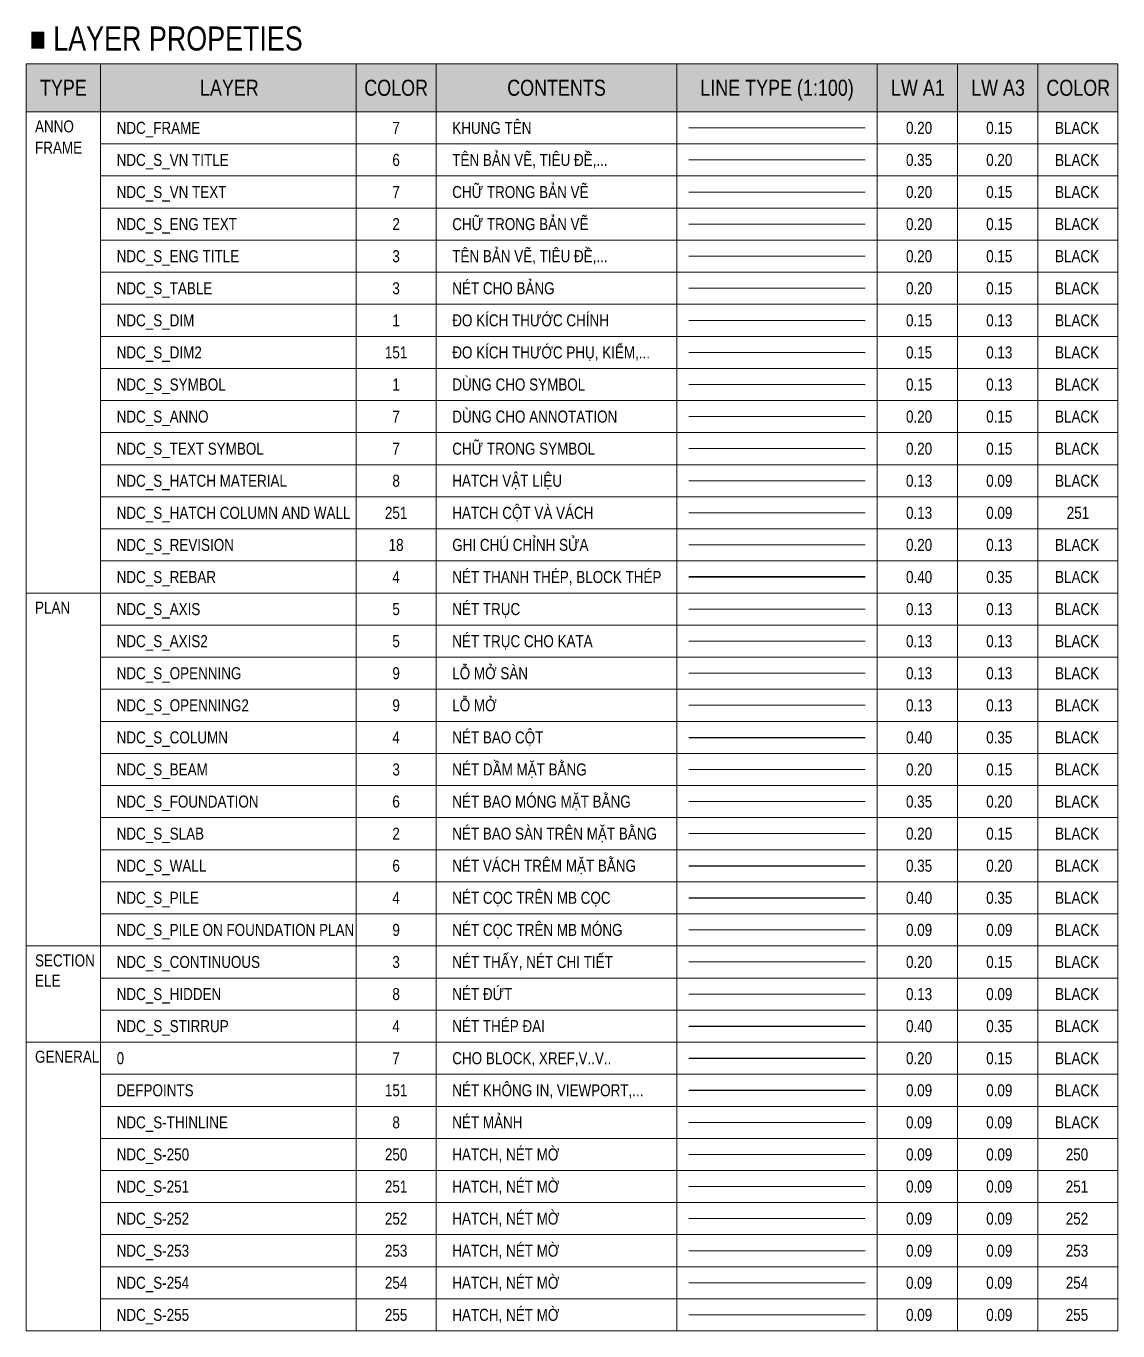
# Model space of a CAD drawing. Header units: millimetres. Extents: x -2123450 to -961021, y -260876 to 649159.
# Drawn here: x -1188714 to -1166024, y 613797 to 640912 of the extents above; entities that cross this region are included whole.
import ezdxf
from ezdxf.enums import TextEntityAlignment as Align

# ---------------------------------------------------------------- set-up
doc = ezdxf.new("R2010")
doc.units = ezdxf.units.MM
doc.header["$LTSCALE"] = 1000
doc.header["$MEASUREMENT"] = 0
for name, pattern in [('CENTER', [2, 1.25, -0.25, 0.25, -0.25]), ('CENTER2', [1.125, 0.75, -0.125, 0.125, -0.125]), ('DASHED', [19.05, 12.7, -6.35]), ('DASHED2', [9.525, 6.35, -3.175]), ('HIDDEN2', [4.7625, 3.175, -1.5875])]:
    doc.linetypes.add(name, pattern=pattern)
doc.layers.get('0').update_dxf_attribs({"linetype": 'CONTINUOUS'})
doc.layers.get('DEFPOINTS').update_dxf_attribs({"linetype": 'CONTINUOUS'})
for name, color, linetype, lineweight in [('NDC_FRAME', 7, 'CONTINUOUS', 15), ('NDC_S_250', 250, 'CONTINUOUS', 9), ('NDC_S_251', 251, 'CONTINUOUS', 9), ('NDC_S_252', 252, 'CONTINUOUS', 9), ('NDC_S_253', 253, 'CONTINUOUS', 9), ('NDC_S_254', 254, 'CONTINUOUS', 9), ('NDC_S_255', 255, 'CONTINUOUS', 9), ('NDC_S_ANNO', 7, 'CONTINUOUS', 15), ('NDC_S_AXIS', 5, 'CENTER2', 15), ('NDC_S_AXIS2', 5, 'CENTER', 9), ('NDC_S_BEAM', 3, 'HIDDEN2', 15), ('NDC_S_CONTINUOUS', 3, 'CONTINUOUS', 20), ('NDC_S_DIM', 1, 'CONTINUOUS', 9), ('NDC_S_DIM2', 151, 'CONTINUOUS', 13), ('NDC_S_ENG TEXT', 2, 'CONTINUOUS', 9), ('NDC_S_ENG TITLE', 3, 'CONTINUOUS', 15), ('NDC_S_FOUNDATION', 6, 'CONTINUOUS', 20), ('NDC_S_HATCH COLUMN AND WALL', 251, 'CONTINUOUS', 13), ('NDC_S_HATCH MATERIAL', 8, 'CONTINUOUS', 13), ('NDC_S_HIDDEN', 9, 'HIDDEN2', 20), ('NDC_S_LEADER', 1, 'CONTINUOUS', 9), ('NDC_S_OPENING', 9, 'DASHED2', 9), ('NDC_S_OPENING2', 9, 'DASHED', 9), ('NDC_S_PILE', 4, 'CONTINUOUS', 30), ('NDC_S_PILE ON FOUNDATION PLAN', 9, 'DASHED', 9), ('NDC_S_REBAR', 4, 'CONTINUOUS', 35), ('NDC_S_SLAB', 2, 'CONTINUOUS', 15), ('NDC_S_STIRRUP', 2, 'CONTINUOUS', 25), ('NDC_S_TEXT SYMBOL', 7, 'CONTINUOUS', 15), ('NDC_S_THIN LINE', 8, 'CONTINUOUS', 9), ('NDC_S_VN TEXT', 7, 'CONTINUOUS', 9), ('NDC_S_VN TITLE', 6, 'CONTINUOUS', 9), ('NDC_S_WALL', 6, 'CONTINUOUS', 25), ('NDC_Table', 3, 'CONTINUOUS', 15)]:
    doc.layers.add(name, color=color, linetype=linetype, lineweight=lineweight)
doc.layers.add('NDC_S-COLUMN', color=3, linetype='CONTINUOUS')
doc.layers.add('NDC_S_REVISION', color=18, linetype='CONTINUOUS', lineweight=13, plot=False)
doc.styles.add('NDC_VIE TXT', font='arial.ttf', dxfattribs={"width": 0.8})

msp = doc.modelspace()

# ---------------------------------------------------------------- hatches: boundary and pattern name
at = {"layer": 'NDC_S_253'}
h = msp.add_hatch(color=256, dxfattribs=at)
h.dxf.hatch_style = 1
h.paths.add_polyline_path([(-1188714.11, 640130.5), (-1166024.37, 640130.5), (-1166024.37, 639130.5), (-1188714.11, 639130.5)])

# ---------------------------------------------------------------- linework, layer by layer
msp.add_line((-1174941.04, 619463.83), (-1171274.37, 619463.83))
at = {"layer": 'DEFPOINTS'}
msp.add_line((-1174941.04, 618797.16), (-1171274.37, 618797.16), dxfattribs=at)
at = {"layer": 'NDC_FRAME'}
for p, q in [((-1188714.11, 613797.16), (-1188714.11, 640130.5)), ((-1188714.11, 640130.5), (-1166024.37, 640130.5)), ((-1187165.71, 613797.16), (-1187165.71, 640130.5)), ((-1181857.7, 613797.16), (-1181857.7, 640130.5)), ((-1180191.04, 613797.16), (-1180191.04, 640130.5)), ((-1175191.04, 613797.16), (-1175191.04, 640130.5)), ((-1171024.37, 613797.16), (-1171024.37, 640130.5)), ((-1171024.37, 613797.16), (-1171024.37, 640130.5)), ((-1169357.7, 613797.16), (-1169357.7, 640130.5)), ((-1167691.04, 613797.16), (-1167691.04, 640130.5)), ((-1166024.37, 613797.16), (-1166024.37, 640130.5)), ((-1174941.04, 638797.16), (-1171274.37, 638797.16)), ((-1187165.71, 634463.83), (-1166024.37, 634463.83)), ((-1187165.71, 633797.16), (-1166024.37, 633797.16)), ((-1187165.71, 633130.5), (-1166024.37, 633130.5)), ((-1187165.71, 632463.83), (-1166024.37, 632463.83)), ((-1187165.71, 631797.16), (-1166024.37, 631797.16)), ((-1187165.71, 631130.5), (-1166024.37, 631130.5)), ((-1187165.71, 630463.83), (-1166024.37, 630463.83)), ((-1187165.71, 629797.16), (-1166024.37, 629797.16)), ((-1188714.11, 629130.5), (-1166024.37, 629130.5)), ((-1187165.71, 628463.83), (-1166024.37, 628463.83)), ((-1187165.71, 627797.16), (-1166024.37, 627797.16)), ((-1187165.71, 627797.16), (-1166024.37, 627797.16)), ((-1187165.71, 627130.5), (-1166024.37, 627130.5)), ((-1187165.71, 626463.83), (-1166024.37, 626463.83)), ((-1187165.71, 625797.16), (-1166024.37, 625797.16)), ((-1187165.71, 625130.5), (-1166024.37, 625130.5)), ((-1187165.71, 624463.83), (-1166024.37, 624463.83)), ((-1187165.71, 623797.16), (-1166024.37, 623797.16)), ((-1187165.71, 623130.5), (-1166024.37, 623130.5)), ((-1187165.71, 622463.83), (-1166024.37, 622463.83)), ((-1188714.11, 621797.16), (-1166024.37, 621797.16)), ((-1187165.71, 621130.5), (-1166024.37, 621130.5)), ((-1187165.71, 620463.83), (-1166024.37, 620463.83)), ((-1188714.11, 619797.16), (-1166024.37, 619797.16)), ((-1187165.71, 619130.5), (-1166024.37, 619130.5)), ((-1187165.71, 618463.83), (-1166024.37, 618463.83)), ((-1187165.71, 617797.16), (-1166024.37, 617797.16)), ((-1187165.71, 617130.5), (-1166024.37, 617130.5)), ((-1187165.71, 616463.83), (-1166024.37, 616463.83)), ((-1187165.71, 615797.16), (-1166024.37, 615797.16)), ((-1187165.71, 615130.5), (-1166024.37, 615130.5)), ((-1187165.71, 614463.83), (-1166024.37, 614463.83)), ((-1188714.11, 613797.16), (-1166024.37, 613797.16))]:
    msp.add_line(p, q, dxfattribs=at)
for points in [[(-1188714.11, 639130.5), (-1166024.37, 639130.5)], [(-1187165.71, 638463.83), (-1166024.37, 638463.83)], [(-1187165.71, 637797.16), (-1166024.37, 637797.16)], [(-1187165.71, 637130.5), (-1166024.37, 637130.5)], [(-1187165.71, 636463.83), (-1166024.37, 636463.83)], [(-1187165.71, 635797.16), (-1166024.37, 635797.16)], [(-1187165.71, 635130.5), (-1166024.37, 635130.5)]]:
    msp.add_lwpolyline(points, dxfattribs=at)
at = {"layer": 'NDC_S-COLUMN'}
msp.add_line((-1174941.04, 626130.5), (-1171274.37, 626130.5), dxfattribs=at)
at = {"layer": 'NDC_S_250'}
msp.add_line((-1174941.04, 617463.83), (-1171274.37, 617463.83), dxfattribs=at)
at = {"layer": 'NDC_S_251'}
msp.add_line((-1174941.04, 616797.16), (-1171274.37, 616797.16), dxfattribs=at)
at = {"layer": 'NDC_S_252'}
msp.add_line((-1174941.04, 616130.5), (-1171274.37, 616130.5), dxfattribs=at)
at = {"layer": 'NDC_S_253'}
msp.add_line((-1174941.04, 615463.83), (-1171274.37, 615463.83), dxfattribs=at)
msp.add_lwpolyline([(-1188714.11, 640130.5), (-1166024.37, 640130.5), (-1166024.37, 639130.5), (-1188714.11, 639130.5)], close=True, dxfattribs=at)
at = {"layer": 'NDC_S_254'}
msp.add_line((-1174941.04, 614797.16), (-1171274.37, 614797.16), dxfattribs=at)
at = {"layer": 'NDC_S_255'}
msp.add_line((-1174941.04, 614130.5), (-1171274.37, 614130.5), dxfattribs=at)
at = {"layer": 'NDC_S_ANNO'}
msp.add_line((-1174941.04, 632797.16), (-1171274.37, 632797.16), dxfattribs=at)
at = {"layer": 'NDC_S_AXIS', "ltscale": 1000}
msp.add_line((-1174941.04, 628797.16), (-1171274.37, 628797.16), dxfattribs=at)
at = {"layer": 'NDC_S_AXIS2', "ltscale": 37.5}
msp.add_line((-1174941.04, 628130.5), (-1171274.37, 628130.5), dxfattribs=at)
at = {"layer": 'NDC_S_BEAM', "ltscale": 100}
msp.add_line((-1174941.04, 625463.83), (-1171274.37, 625463.83), dxfattribs=at)
at = {"layer": 'NDC_S_CONTINUOUS'}
msp.add_line((-1174941.04, 621463.83), (-1171274.37, 621463.83), dxfattribs=at)
at = {"layer": 'NDC_S_DIM'}
msp.add_line((-1174941.04, 634797.16), (-1171274.37, 634797.16), dxfattribs=at)
at = {"layer": 'NDC_S_DIM2'}
msp.add_line((-1174941.04, 634130.5), (-1171274.37, 634130.5), dxfattribs=at)
at = {"layer": 'NDC_S_ENG TEXT'}
msp.add_line((-1174941.04, 636797.16), (-1171274.37, 636797.16), dxfattribs=at)
at = {"layer": 'NDC_S_ENG TITLE'}
msp.add_line((-1174941.04, 636130.5), (-1171274.37, 636130.5), dxfattribs=at)
at = {"layer": 'NDC_S_FOUNDATION'}
msp.add_line((-1174941.04, 624797.16), (-1171274.37, 624797.16), dxfattribs=at)
at = {"layer": 'NDC_S_HATCH COLUMN AND WALL'}
msp.add_line((-1174941.04, 630797.16), (-1171274.37, 630797.16), dxfattribs=at)
at = {"layer": 'NDC_S_HATCH MATERIAL'}
msp.add_line((-1174941.04, 631463.83), (-1171274.37, 631463.83), dxfattribs=at)
at = {"layer": 'NDC_S_HIDDEN', "ltscale": 100}
msp.add_line((-1174941.04, 620797.16), (-1171274.37, 620797.16), dxfattribs=at)
at = {"layer": 'NDC_S_LEADER'}
msp.add_line((-1174941.04, 633463.83), (-1171274.37, 633463.83), dxfattribs=at)
at = {"layer": 'NDC_S_OPENING', "ltscale": 100}
msp.add_line((-1174941.04, 627463.83), (-1171274.37, 627463.83), dxfattribs=at)
at = {"layer": 'NDC_S_OPENING2', "ltscale": 10}
msp.add_line((-1174941.04, 626797.16), (-1171274.37, 626797.16), dxfattribs=at)
at = {"layer": 'NDC_S_PILE'}
msp.add_line((-1174941.04, 622797.16), (-1171274.37, 622797.16), dxfattribs=at)
at = {"layer": 'NDC_S_PILE ON FOUNDATION PLAN', "ltscale": 10}
msp.add_line((-1174941.04, 622130.5), (-1171274.37, 622130.5), dxfattribs=at)
at = {"layer": 'NDC_S_REBAR'}
msp.add_line((-1174941.04, 629463.83), (-1171274.37, 629463.83), dxfattribs=at)
at = {"layer": 'NDC_S_REVISION'}
msp.add_line((-1174941.04, 630130.5), (-1171274.37, 630130.5), dxfattribs=at)
at = {"layer": 'NDC_S_SLAB'}
msp.add_line((-1174941.04, 624130.5), (-1171274.37, 624130.5), dxfattribs=at)
at = {"layer": 'NDC_S_STIRRUP'}
msp.add_line((-1174941.04, 620130.5), (-1171274.37, 620130.5), dxfattribs=at)
at = {"layer": 'NDC_S_TEXT SYMBOL'}
msp.add_line((-1174941.04, 632130.5), (-1171274.37, 632130.5), dxfattribs=at)
at = {"layer": 'NDC_S_THIN LINE'}
msp.add_line((-1174941.04, 618130.5), (-1171274.37, 618130.5), dxfattribs=at)
at = {"layer": 'NDC_S_VN TEXT'}
msp.add_line((-1174941.04, 637463.83), (-1171274.37, 637463.83), dxfattribs=at)
at = {"layer": 'NDC_S_VN TITLE'}
msp.add_line((-1174941.04, 638130.5), (-1171274.37, 638130.5), dxfattribs=at)
at = {"layer": 'NDC_S_WALL'}
msp.add_line((-1174941.04, 623463.83), (-1171274.37, 623463.83), dxfattribs=at)
at = {"layer": 'NDC_Table'}
msp.add_line((-1174941.04, 635463.83), (-1171274.37, 635463.83), dxfattribs=at)

# ---------------------------------------------------------------- texts
at = {"style": 'NDC_VIE TXT', "width": 0.8}
msp.add_text('7', height=250, dxfattribs=at).set_placement((-1181024.37, 619463.83), align=Align.MIDDLE_CENTER)
at = {"layer": 'DEFPOINTS', "style": 'NDC_VIE TXT', "width": 0.8}
msp.add_text('151', height=250, dxfattribs=at).set_placement((-1181024.37, 618797.16), align=Align.MIDDLE_CENTER)
at = {"layer": 'NDC_FRAME', "style": 'NDC_VIE TXT', "width": 0.8}
msp.add_text('7', height=250, dxfattribs=at).set_placement((-1181024.37, 638797.16), align=Align.MIDDLE_CENTER)
at = {"layer": 'NDC_S-COLUMN', "style": 'NDC_VIE TXT', "width": 0.8}
msp.add_text('4', height=250, dxfattribs=at).set_placement((-1181024.37, 626130.5), align=Align.MIDDLE_CENTER)
at = {"layer": 'NDC_S_250', "style": 'NDC_VIE TXT', "width": 0.8}
msp.add_text('250', height=250, dxfattribs=at).set_placement((-1181024.37, 617463.83), align=Align.MIDDLE_CENTER)
at = {"layer": 'NDC_S_251', "style": 'NDC_VIE TXT', "width": 0.8}
msp.add_text('251', height=250, dxfattribs=at).set_placement((-1181024.37, 616797.16), align=Align.MIDDLE_CENTER)
at = {"layer": 'NDC_S_252', "style": 'NDC_VIE TXT', "width": 0.8}
msp.add_text('252', height=250, dxfattribs=at).set_placement((-1181024.37, 616130.5), align=Align.MIDDLE_CENTER)
at = {"layer": 'NDC_S_253', "style": 'NDC_VIE TXT', "width": 0.8}
msp.add_text('253', height=250, dxfattribs=at).set_placement((-1181024.37, 615463.83), align=Align.MIDDLE_CENTER)
at = {"layer": 'NDC_S_254', "style": 'NDC_VIE TXT', "width": 0.8}
msp.add_text('254', height=250, dxfattribs=at).set_placement((-1181024.37, 614797.16), align=Align.MIDDLE_CENTER)
at = {"layer": 'NDC_S_255', "style": 'NDC_VIE TXT', "width": 0.8}
msp.add_text('255', height=250, dxfattribs=at).set_placement((-1181024.37, 614130.5), align=Align.MIDDLE_CENTER)
at = {"layer": 'NDC_S_ANNO', "style": 'NDC_VIE TXT', "width": 0.8}
msp.add_text('7', height=250, dxfattribs=at).set_placement((-1181024.37, 632797.16), align=Align.MIDDLE_CENTER)
at = {"layer": 'NDC_S_AXIS', "style": 'NDC_VIE TXT', "width": 0.8}
msp.add_text('5', height=250, dxfattribs=at).set_placement((-1181024.37, 628797.16), align=Align.MIDDLE_CENTER)
at = {"layer": 'NDC_S_AXIS2', "style": 'NDC_VIE TXT', "width": 0.8}
msp.add_text('5', height=250, dxfattribs=at).set_placement((-1181024.37, 628130.5), align=Align.MIDDLE_CENTER)
at = {"layer": 'NDC_S_BEAM', "style": 'NDC_VIE TXT', "width": 0.8}
msp.add_text('3', height=250, dxfattribs=at).set_placement((-1181024.37, 625463.83), align=Align.MIDDLE_CENTER)
at = {"layer": 'NDC_S_CONTINUOUS', "style": 'NDC_VIE TXT', "width": 0.8}
msp.add_text('3', height=250, dxfattribs=at).set_placement((-1181024.37, 621463.83), align=Align.MIDDLE_CENTER)
at = {"layer": 'NDC_S_DIM', "style": 'NDC_VIE TXT', "width": 0.8}
msp.add_text('1', height=250, dxfattribs=at).set_placement((-1181024.37, 634797.16), align=Align.MIDDLE_CENTER)
at = {"layer": 'NDC_S_DIM2', "style": 'NDC_VIE TXT', "width": 0.8}
msp.add_text('151', height=250, dxfattribs=at).set_placement((-1181024.37, 634130.5), align=Align.MIDDLE_CENTER)
at = {"layer": 'NDC_S_ENG TEXT', "style": 'NDC_VIE TXT', "width": 0.8}
msp.add_text('2', height=250, dxfattribs=at).set_placement((-1181024.37, 636797.16), align=Align.MIDDLE_CENTER)
at = {"layer": 'NDC_S_ENG TITLE', "style": 'NDC_VIE TXT', "width": 0.8}
msp.add_text('3', height=250, dxfattribs=at).set_placement((-1181024.37, 636130.5), align=Align.MIDDLE_CENTER)
at = {"layer": 'NDC_S_FOUNDATION', "style": 'NDC_VIE TXT', "width": 0.8}
msp.add_text('6', height=250, dxfattribs=at).set_placement((-1181024.37, 624797.16), align=Align.MIDDLE_CENTER)
at = {"layer": 'NDC_S_HATCH COLUMN AND WALL', "style": 'NDC_VIE TXT', "width": 0.8}
msp.add_text('251', height=250, dxfattribs=at).set_placement((-1181024.37, 630797.16), align=Align.MIDDLE_CENTER)
at = {"layer": 'NDC_S_HATCH MATERIAL', "style": 'NDC_VIE TXT', "width": 0.8}
msp.add_text('8', height=250, dxfattribs=at).set_placement((-1181024.37, 631463.83), align=Align.MIDDLE_CENTER)
at = {"layer": 'NDC_S_HIDDEN', "style": 'NDC_VIE TXT', "width": 0.8}
msp.add_text('8', height=250, dxfattribs=at).set_placement((-1181024.37, 620797.16), align=Align.MIDDLE_CENTER)
at = {"layer": 'NDC_S_LEADER', "style": 'NDC_VIE TXT', "width": 0.8}
msp.add_text('1', height=250, dxfattribs=at).set_placement((-1181024.37, 633463.83), align=Align.MIDDLE_CENTER)
at = {"layer": 'NDC_S_OPENING', "style": 'NDC_VIE TXT', "width": 0.8}
msp.add_text('9', height=250, dxfattribs=at).set_placement((-1181024.37, 627463.83), align=Align.MIDDLE_CENTER)
at = {"layer": 'NDC_S_OPENING2', "style": 'NDC_VIE TXT', "width": 0.8}
msp.add_text('9', height=250, dxfattribs=at).set_placement((-1181024.37, 626797.16), align=Align.MIDDLE_CENTER)
at = {"layer": 'NDC_S_PILE', "style": 'NDC_VIE TXT', "width": 0.8}
msp.add_text('4', height=250, dxfattribs=at).set_placement((-1181024.37, 622797.16), align=Align.MIDDLE_CENTER)
at = {"layer": 'NDC_S_PILE ON FOUNDATION PLAN', "style": 'NDC_VIE TXT', "width": 0.8}
msp.add_text('9', height=250, dxfattribs=at).set_placement((-1181024.37, 622130.5), align=Align.MIDDLE_CENTER)
at = {"layer": 'NDC_S_REBAR', "style": 'NDC_VIE TXT', "width": 0.8}
msp.add_text('4', height=250, dxfattribs=at).set_placement((-1181024.37, 629463.83), align=Align.MIDDLE_CENTER)
at = {"layer": 'NDC_S_REVISION', "style": 'NDC_VIE TXT', "width": 0.8}
msp.add_text('18', height=250, dxfattribs=at).set_placement((-1181024.37, 630130.5), align=Align.MIDDLE_CENTER)
at = {"layer": 'NDC_S_SLAB', "style": 'NDC_VIE TXT', "width": 0.8}
msp.add_text('2', height=250, dxfattribs=at).set_placement((-1181024.37, 624130.5), align=Align.MIDDLE_CENTER)
at = {"layer": 'NDC_S_STIRRUP', "style": 'NDC_VIE TXT', "width": 0.8}
msp.add_text('4', height=250, dxfattribs=at).set_placement((-1181024.37, 620130.5), align=Align.MIDDLE_CENTER)
at = {"layer": 'NDC_S_TEXT SYMBOL', "style": 'NDC_VIE TXT', "width": 0.8}
msp.add_text('7', height=250, dxfattribs=at).set_placement((-1181024.37, 632130.5), align=Align.MIDDLE_CENTER)
at = {"layer": 'NDC_S_THIN LINE', "style": 'NDC_VIE TXT', "width": 0.8}
msp.add_text('8', height=250, dxfattribs=at).set_placement((-1181024.37, 618130.5), align=Align.MIDDLE_CENTER)
at = {"layer": 'NDC_S_VN TEXT', "color": 3, "style": 'NDC_VIE TXT', "width": 0.8}
for s, height, p in [('■ LAYER PROPETIES', 500, (-1188642.24, 640654.24)), ('ANNO', 250, (-1188528.26, 638828.21)), ('NDC_FRAME', 250, (-1186832.37, 638797.16)), ('KHUNG TÊN', 250, (-1179857.7, 638797.16)), ('0.20', 250, (-1170427.79, 638797.16)), ('0.15', 250, (-1168761.12, 638797.16)), ('BLACK', 250, (-1167330.82, 638797.16)), ('FRAME', 250, (-1188528.26, 638386.41)), ('TÊN BẢN VẼ, TIÊU ĐỀ,...', 250, (-1179857.7, 638130.5)), ('NDC_S_VN TITLE', 250, (-1186832.37, 638130.5)), ('0.35', 250, (-1170427.79, 638130.5)), ('0.20', 250, (-1168761.12, 638130.5)), ('BLACK', 250, (-1167330.82, 638130.5)), ('NDC_S_VN TEXT', 250, (-1186832.37, 637463.83)), ('CHỮ TRONG BẢN VẼ', 250, (-1179857.7, 637463.83)), ('0.20', 250, (-1170427.79, 637463.83)), ('0.15', 250, (-1168761.12, 637463.83)), ('BLACK', 250, (-1167330.82, 637463.83)), ('NDC_S_ENG TEXT', 250, (-1186832.37, 636797.16)), ('CHỮ TRONG BẢN VẼ', 250, (-1179857.7, 636797.16)), ('0.20', 250, (-1170427.79, 636797.16)), ('0.15', 250, (-1168761.12, 636797.16)), ('BLACK', 250, (-1167330.82, 636797.16)), ('NDC_S_ENG TITLE', 250, (-1186832.37, 636130.5)), ('TÊN BẢN VẼ, TIÊU ĐỀ,...', 250, (-1179857.7, 636130.5)), ('0.20', 250, (-1170427.79, 636130.5)), ('0.15', 250, (-1168761.12, 636130.5)), ('BLACK', 250, (-1167330.82, 636130.5)), ('NDC_S_TABLE', 250, (-1186832.37, 635463.83)), ('NÉT CHO BẢNG', 250, (-1179857.7, 635463.83)), ('0.20', 250, (-1170427.79, 635463.83)), ('0.15', 250, (-1168761.12, 635463.83)), ('BLACK', 250, (-1167330.82, 635463.83)), ('NDC_S_DIM', 250, (-1186832.37, 634797.16)), ('ĐO KÍCH THƯỚC CHÍNH ', 250, (-1179857.7, 634797.16)), ('0.15', 250, (-1170427.79, 634797.16)), ('0.13', 250, (-1168761.12, 634797.16)), ('BLACK', 250, (-1167330.82, 634797.16)), ('NDC_S_DIM2', 250, (-1186832.37, 634130.5)), ('ĐO KÍCH THƯỚC PHỤ, KIỂM,...', 250, (-1179857.7, 634130.5)), ('0.15', 250, (-1170427.79, 634130.5)), ('0.13', 250, (-1168761.12, 634130.5)), ('BLACK', 250, (-1167330.82, 634130.5)), ('NDC_S_SYMBOL', 250, (-1186832.37, 633463.83)), ('DÙNG CHO SYMBOL', 250, (-1179857.7, 633463.83)), ('0.15', 250, (-1170427.79, 633463.83)), ('0.13', 250, (-1168761.12, 633463.83)), ('BLACK', 250, (-1167330.82, 633463.83)), ('NDC_S_ANNO', 250, (-1186832.37, 632797.16)), ('DÙNG CHO ANNOTATION', 250, (-1179857.7, 632797.16)), ('0.20', 250, (-1170427.79, 632797.16)), ('0.15', 250, (-1168761.12, 632797.16)), ('BLACK', 250, (-1167330.82, 632797.16)), ('CHỮ TRONG SYMBOL', 250, (-1179857.7, 632130.5)), ('NDC_S_TEXT SYMBOL', 250, (-1186832.37, 632130.5)), ('0.20', 250, (-1170427.79, 632130.5)), ('0.15', 250, (-1168761.12, 632130.5)), ('BLACK', 250, (-1167330.82, 632130.5)), ('NDC_S_HATCH MATERIAL', 250, (-1186832.37, 631463.83)), ('HATCH VẬT LIỆU', 250, (-1179857.7, 631463.83)), ('0.13', 250, (-1170427.79, 631463.83)), ('0.09', 250, (-1168761.12, 631463.83)), ('BLACK', 250, (-1167330.82, 631463.83)), ('HATCH CỘT VÀ VÁCH', 250, (-1179857.7, 630797.16)), ('NDC_S_HATCH COLUMN AND WALL', 250, (-1186832.37, 630797.16)), ('0.13', 250, (-1170427.79, 630797.16)), ('0.09', 250, (-1168761.12, 630797.16)), ('251', 250, (-1167087.88, 630797.16)), ('NDC_S_REVISION', 250, (-1186832.37, 630130.5)), ('GHI CHÚ CHỈNH SỬA', 250, (-1179857.7, 630130.5)), ('0.20', 250, (-1170427.79, 630130.5)), ('0.13', 250, (-1168761.12, 630130.5)), ('BLACK', 250, (-1167330.82, 630130.5)), ('NÉT THANH THÉP, BLOCK THÉP', 250, (-1179857.7, 629463.83)), ('NDC_S_REBAR', 250, (-1186832.37, 629463.83)), ('0.40', 250, (-1170427.79, 629463.83)), ('0.35', 250, (-1168761.12, 629463.83)), ('BLACK', 250, (-1167330.82, 629463.83)), ('PLAN', 250, (-1188528.26, 628828.21)), ('NDC_S_AXIS', 250, (-1186832.37, 628797.16)), ('NÉT TRỤC', 250, (-1179857.7, 628797.16)), ('0.13', 250, (-1170427.79, 628797.16)), ('0.13', 250, (-1168761.12, 628797.16)), ('BLACK', 250, (-1167330.82, 628797.16)), ('NDC_S_AXIS2', 250, (-1186832.37, 628130.5)), ('NÉT TRỤC CHO KATA', 250, (-1179857.7, 628130.5)), ('0.13', 250, (-1170427.79, 628130.5)), ('0.13', 250, (-1168761.12, 628130.5)), ('BLACK', 250, (-1167330.82, 628130.5)), ('NDC_S_OPENNING', 250, (-1186832.37, 627463.83)), ('LỖ MỞ SÀN', 250, (-1179857.7, 627463.83)), ('0.13', 250, (-1170427.79, 627463.83)), ('0.13', 250, (-1168761.12, 627463.83)), ('BLACK', 250, (-1167330.82, 627463.83)), ('NDC_S_OPENNING2', 250, (-1186832.37, 626797.16)), ('LỖ MỞ', 250, (-1179857.7, 626797.16)), ('0.13', 250, (-1170427.79, 626797.16)), ('0.13', 250, (-1168761.12, 626797.16)), ('BLACK', 250, (-1167330.82, 626797.16)), ('NDC_S_COLUMN', 250, (-1186832.37, 626130.5)), ('NÉT BAO CỘT', 250, (-1179857.7, 626130.5)), ('0.40', 250, (-1170427.79, 626130.5)), ('0.35', 250, (-1168761.12, 626130.5)), ('BLACK', 250, (-1167330.82, 626130.5)), ('NDC_S_BEAM', 250, (-1186832.37, 625463.83)), ('NÉT DẦM MẶT BẰNG', 250, (-1179857.7, 625463.83)), ('0.20', 250, (-1170427.79, 625463.83)), ('0.15', 250, (-1168761.12, 625463.83)), ('BLACK', 250, (-1167330.82, 625463.83)), ('NÉT BAO MÓNG MẶT BẰNG', 250, (-1179857.7, 624797.16)), ('NDC_S_FOUNDATION', 250, (-1186832.37, 624797.16)), ('0.35', 250, (-1170427.79, 624797.16)), ('0.20', 250, (-1168761.12, 624797.16)), ('BLACK', 250, (-1167330.82, 624797.16)), ('NDC_S_SLAB', 250, (-1186832.37, 624130.5)), ('NÉT BAO SÀN TRÊN MẶT BẰNG', 250, (-1179857.7, 624130.5)), ('0.20', 250, (-1170427.79, 624130.5)), ('0.15', 250, (-1168761.12, 624130.5)), ('BLACK', 250, (-1167330.82, 624130.5)), ('NÉT VÁCH TRÊM MẶT BẰNG', 250, (-1179857.7, 623463.83)), ('NDC_S_WALL', 250, (-1186832.37, 623463.83)), ('0.35', 250, (-1170427.79, 623463.83)), ('0.20', 250, (-1168761.12, 623463.83)), ('BLACK', 250, (-1167330.82, 623463.83)), ('NDC_S_PILE', 250, (-1186832.37, 622797.16)), ('NÉT CỌC TRÊN MB CỌC', 250, (-1179857.7, 622797.16)), ('0.40', 250, (-1170427.79, 622797.16)), ('0.35', 250, (-1168761.12, 622797.16)), ('BLACK', 250, (-1167330.82, 622797.16)), ('NÉT CỌC TRÊN MB MÓNG', 250, (-1179857.7, 622130.5)), ('NDC_S_PILE ON FOUNDATION PLAN', 250, (-1186832.37, 622130.5)), ('0.09', 250, (-1170427.79, 622130.5)), ('0.09', 250, (-1168761.12, 622130.5)), ('BLACK', 250, (-1167330.82, 622130.5)), ('SECTION', 250, (-1188528.26, 621494.88)), ('NDC_S_CONTINUOUS', 250, (-1186832.37, 621463.83)), ('NÉT THẤY, NÉT CHI TIẾT', 250, (-1179857.7, 621463.83)), ('0.20', 250, (-1170427.79, 621463.83)), ('0.15', 250, (-1168761.12, 621463.83)), ('BLACK', 250, (-1167330.82, 621463.83)), ('ELE', 250, (-1188528.26, 621077.23)), ('NDC_S_HIDDEN', 250, (-1186832.37, 620797.16)), ('NÉT ĐỨT', 250, (-1179857.7, 620797.16)), ('0.13', 250, (-1170427.79, 620797.16)), ('0.09', 250, (-1168761.12, 620797.16)), ('BLACK', 250, (-1167330.82, 620797.16)), ('NDC_S_STIRRUP', 250, (-1186832.37, 620130.5)), ('NÉT THÉP ĐAI', 250, (-1179857.7, 620130.5)), ('0.40', 250, (-1170427.79, 620130.5)), ('0.35', 250, (-1168761.12, 620130.5)), ('BLACK', 250, (-1167330.82, 620130.5)), ('GENERAL', 250, (-1188528.26, 619494.88)), ('0', 250, (-1186832.37, 619463.83)), ('CHO BLOCK, XREF,V..V..', 250, (-1179857.7, 619463.83)), ('0.20', 250, (-1170427.79, 619463.83)), ('0.15', 250, (-1168761.12, 619463.83)), ('BLACK', 250, (-1167330.82, 619463.83)), ('DEFPOINTS', 250, (-1186832.37, 618797.16)), ('NÉT KHÔNG IN, VIEWPORT,...', 250, (-1179857.7, 618797.16)), ('0.09', 250, (-1170427.79, 618797.16)), ('0.09', 250, (-1168761.12, 618797.16)), ('BLACK', 250, (-1167330.82, 618797.16)), ('NDC_S-THINLINE', 250, (-1186832.37, 618130.5)), ('NÉT MẢNH', 250, (-1179857.7, 618130.5)), ('0.09', 250, (-1170427.79, 618130.5)), ('0.09', 250, (-1168761.12, 618130.5)), ('BLACK', 250, (-1167330.82, 618130.5)), ('NDC_S-250', 250, (-1186832.37, 617463.83)), ('HATCH, NÉT MỜ', 250, (-1179857.7, 617463.83)), ('0.09', 250, (-1170427.79, 617463.83)), ('0.09', 250, (-1168761.12, 617463.83)), ('250', 250, (-1167108.1, 617463.83)), ('NDC_S-251', 250, (-1186832.37, 616797.16)), ('HATCH, NÉT MỜ', 250, (-1179857.7, 616797.16)), ('0.09', 250, (-1170427.79, 616797.16)), ('0.09', 250, (-1168761.12, 616797.16)), ('251', 250, (-1167108.1, 616797.16)), ('HATCH, NÉT MỜ', 250, (-1179857.7, 616130.5)), ('NDC_S-252', 250, (-1186832.37, 616130.5)), ('0.09', 250, (-1170427.79, 616130.5)), ('0.09', 250, (-1168761.12, 616130.5)), ('252', 250, (-1167108.1, 616130.5)), ('NDC_S-253', 250, (-1186832.37, 615463.83)), ('HATCH, NÉT MỜ', 250, (-1179857.7, 615463.83)), ('0.09', 250, (-1170427.79, 615463.83)), ('0.09', 250, (-1168761.12, 615463.83)), ('253', 250, (-1167108.1, 615463.83)), ('HATCH, NÉT MỜ', 250, (-1179857.7, 614797.16)), ('NDC_S-254', 250, (-1186832.37, 614797.16)), ('0.09', 250, (-1170427.79, 614797.16)), ('0.09', 250, (-1168761.12, 614797.16)), ('254', 250, (-1167108.1, 614797.16)), ('NDC_S-255', 250, (-1186832.37, 614130.5)), ('HATCH, NÉT MỜ', 250, (-1179857.7, 614130.5)), ('0.09', 250, (-1170427.79, 614130.5)), ('0.09', 250, (-1168761.12, 614130.5)), ('255', 250, (-1167108.1, 614130.5))]:
    msp.add_text(s, height=height, dxfattribs=at).set_placement(p, align=Align.MIDDLE_LEFT)
for s, height, p in [('TYPE', 333.333, (-1187939.41, 639630.5)), ('LAYER', 333.333, (-1184489.74, 639630.5)), ('COLOR', 333.333, (-1181024.37, 639630.5)), ('CONTENTS', 333.333, (-1177691.04, 639630.5)), ('LINE TYPE (1:100)', 333.3333, (-1173107.7, 639630.5)), ('LW A1', 333.333, (-1170181.82, 639630.5)), ('LW A3', 333.333, (-1168515.16, 639630.5)), ('COLOR', 333.333, (-1166848.49, 639630.5))]:
    msp.add_text(s, height=height, dxfattribs=at).set_placement(p, align=Align.MIDDLE_CENTER)
at = {"layer": 'NDC_S_VN TEXT', "style": 'NDC_VIE TXT', "width": 0.8}
msp.add_text('7', height=250, dxfattribs=at).set_placement((-1181024.37, 637463.83), align=Align.MIDDLE_CENTER)
at = {"layer": 'NDC_S_VN TITLE', "style": 'NDC_VIE TXT', "width": 0.8}
msp.add_text('6', height=250, dxfattribs=at).set_placement((-1181024.37, 638130.5), align=Align.MIDDLE_CENTER)
at = {"layer": 'NDC_S_WALL', "style": 'NDC_VIE TXT', "width": 0.8}
msp.add_text('6', height=250, dxfattribs=at).set_placement((-1181024.37, 623463.83), align=Align.MIDDLE_CENTER)
at = {"layer": 'NDC_Table', "style": 'NDC_VIE TXT', "width": 0.8}
msp.add_text('3', height=250, dxfattribs=at).set_placement((-1181024.37, 635463.83), align=Align.MIDDLE_CENTER)

doc.saveas('drawing.dxf')
